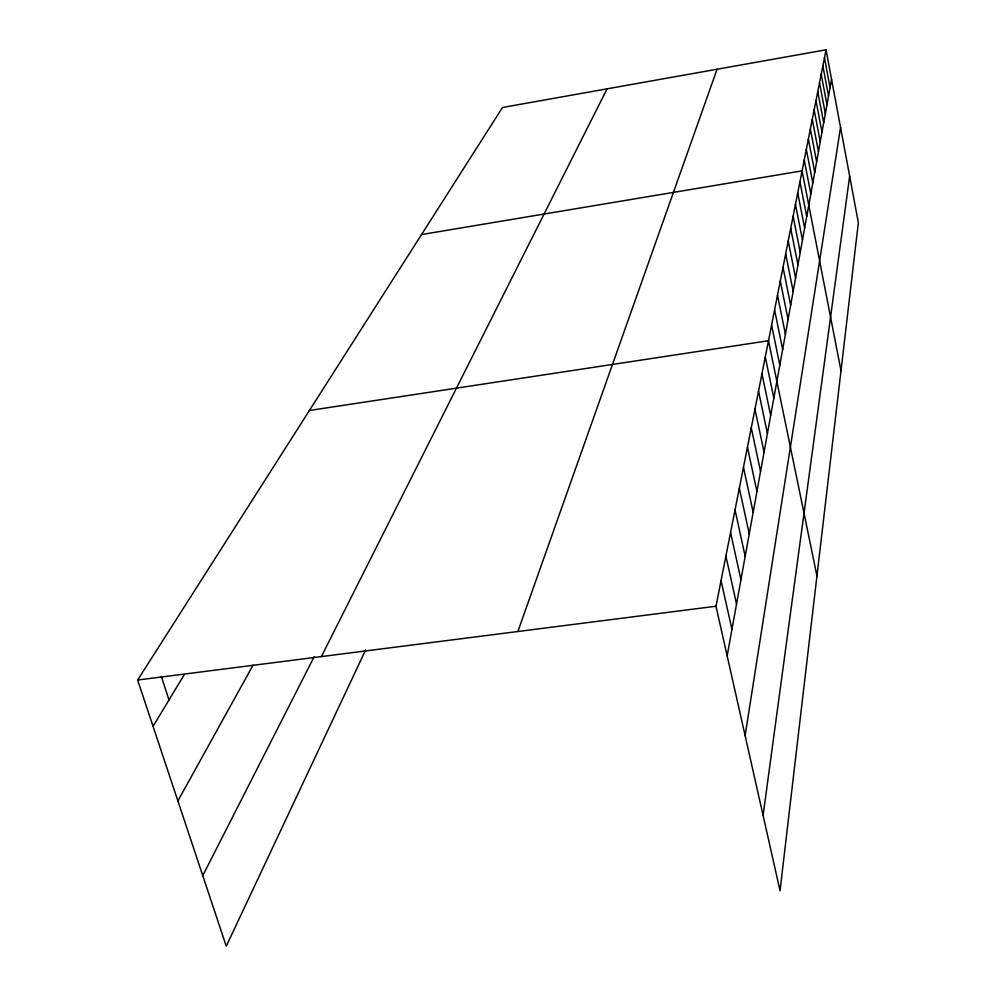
<?xml version="1.0" encoding="UTF-8"?>
<svg xmlns="http://www.w3.org/2000/svg" width="996" height="996" viewBox="0 0 996 996"><rect width="100%" height="100%" fill="white"/><g stroke="black" fill="none" stroke-linecap="round" stroke-linejoin="round"><path stroke-width="1.49" d="M763.098 815.463L849.65 176.143M745.12 735.633L840.549 127.426M727.155 655.866L831.56 79.381M826.033 49.8L858.353 222.681L780.042 890.735L715.987 606.228L826.033 49.8L502.507 107.481L137.647 680.031L226.254 946.2L365.644 649.965M517.883 631.501L717.058 69.222M321.384 656.588L607.087 88.831M202.761 875.633L314.213 656.625M177.886 800.921L253.046 665.179M153.073 726.37L184.347 674.529M421.532 234.546L802.091 170.864L840.998 370.736M309.42 410.489L768.489 340.744L816.944 575.937M137.647 680.031L715.987 606.228M161.29 676.384L169.021 699.927M721.042 580.618L731.948 629.435M725.897 556.067L736.542 604.086M730.566 532.511L740.937 579.759M735.036 509.89L745.17 556.403M739.331 488.165L749.241 533.943M747.448 447.154L756.923 491.538M743.464 467.261L753.15 512.33M751.27 427.782L760.546 471.494M754.968 409.107L764.044 452.184M761.965 373.737L770.68 415.556M758.529 391.104L767.418 433.546M765.289 356.954L773.83 398.188M771.589 325.07L779.806 365.159M777.49 295.239L785.408 334.245M774.589 309.905L782.657 349.447M780.304 281.021L788.073 319.517M785.67 253.918L793.165 291.405M783.03 267.264L790.662 305.237M790.712 228.42L797.958 264.948M788.222 240.97L795.592 277.984M797.734 192.9L804.631 228.084M795.455 204.392L802.477 240.024M793.115 216.232L800.249 252.312M799.937 181.72L806.735 216.481M808.379 139.104L814.753 172.221M806.337 149.388L812.811 182.903M804.245 159.97L810.831 193.896M812.288 119.333L818.475 151.678M810.358 129.082L816.633 161.813M817.766 91.595L823.692 122.844M815.985 100.596L821.999 132.207M814.155 109.846L820.256 141.818M824.464 57.756L830.066 87.648M822.858 65.898L828.535 96.126M821.202 74.252L826.966 104.804M819.509 82.805L825.348 113.706"/></g></svg>
